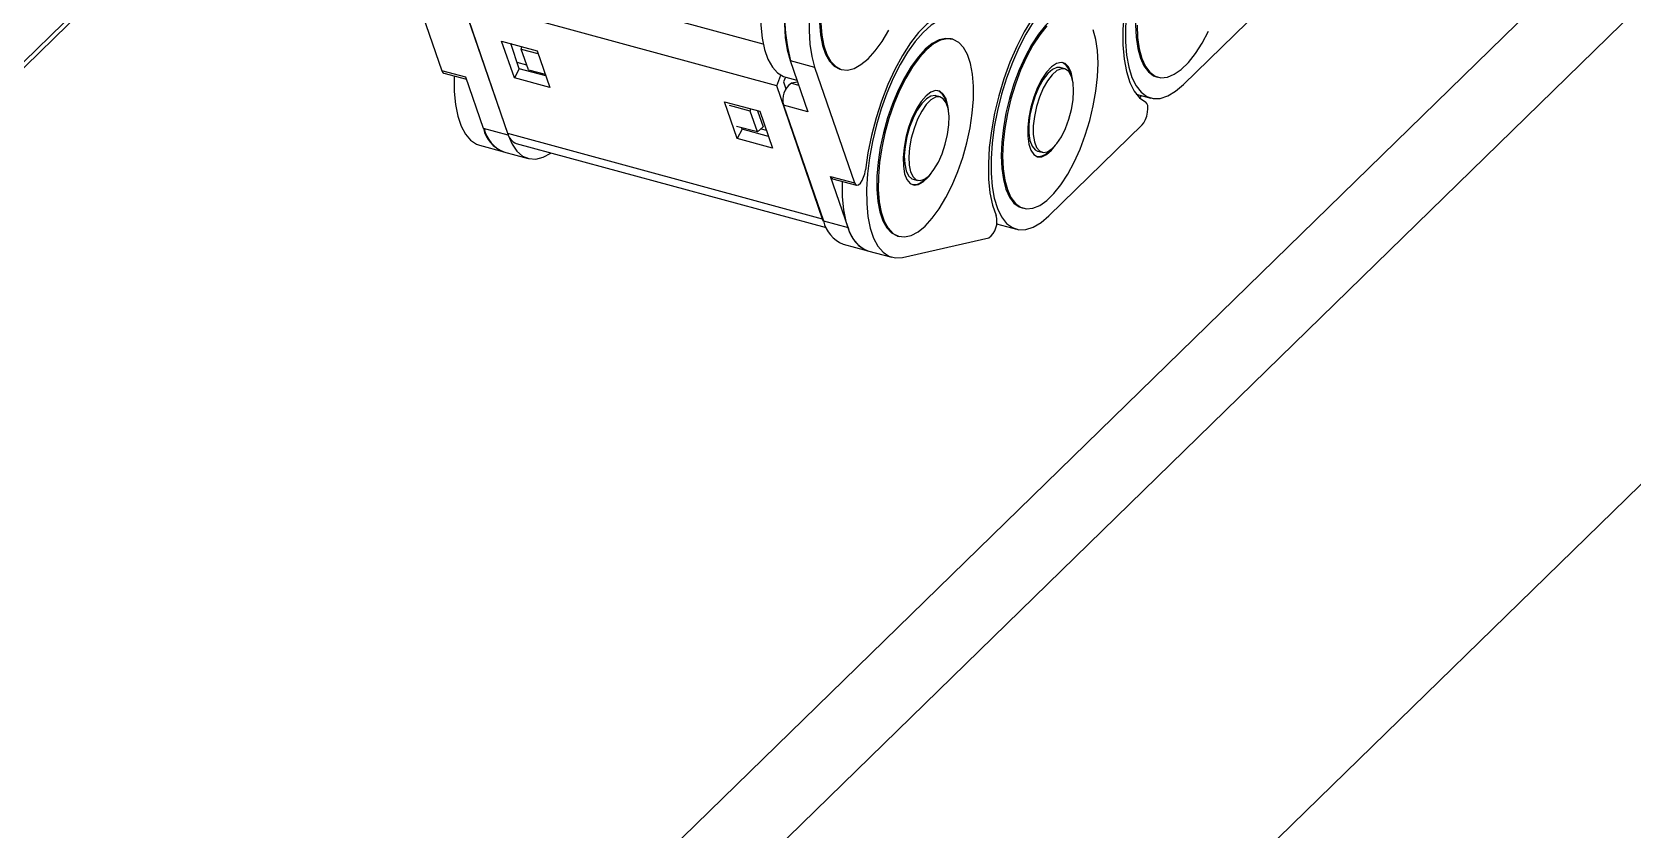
# Model space of a CAD drawing. Header units: millimetres. Extents: x 0 to 3353, y 0 to 2591.
# Drawn here: x 2338.9 to 2593.3, y 1299.6 to 1426.4 of the extents above; entities that cross this region are included whole.
import ezdxf

# ---------------------------------------------------------------- set-up
doc = ezdxf.new("R2010")
doc.units = ezdxf.units.MM
doc.header["$LTSCALE"] = 12

msp = doc.modelspace()

# ---------------------------------------------------------------- linework, layer by layer
at = {"color": 7, "linetype": 'Continuous', "lineweight": 25}
for p, q in [((2837.29, 1683.78), (2339.42, 1197.85)), ((2837.29, 1667.46), (2339.42, 1181.52)), ((2357.2, 1198.87), (2819.51, 1650.1)), ((2357.2, 1122.67), (2819.51, 1573.9)), ((2226.34, 1312.13), (2402.04, 1483.62)), ((2397.72, 1438.61), (2404.05, 1420.21)), ((2455.13, 1424.45), (2409.4, 1436.88)), ((2521.94, 1418.01), (2536.75, 1432.47)), ((2457.28, 1417.83), (2407.23, 1431.44)), ((2414.52, 1410.24), (2407.23, 1431.44)), ((2408.27, 1428.35), (2414.6, 1409.95)), ((2413.55, 1424.93), (2419.17, 1423.4)), ((2415.57, 1419.07), (2413.55, 1424.93)), ((2485.26, 1425.23), (2485.04, 1425.29)), ((2416.36, 1420.53), (2414.99, 1424.54)), ((2416.67, 1423.68), (2416.78, 1424.05)), ((2416.67, 1423.68), (2419.32, 1422.96)), ((2417.81, 1420.38), (2416.67, 1423.68)), ((2419.17, 1423.4), (2421.19, 1417.54)), ((2407.86, 1419.18), (2404.05, 1420.21)), ((2404.37, 1419.84), (2407.97, 1418.86)), ((2416.36, 1420.53), (2415.57, 1419.07)), ((2417.56, 1421.12), (2416.02, 1421.53)), ((2420.55, 1419.4), (2416.36, 1420.53)), ((2417.81, 1420.38), (2420.46, 1419.66)), ((2457.28, 1417.83), (2457.96, 1419.52)), ((2459.41, 1421.85), (2463.3, 1420.79)), ((2459.41, 1421.85), (2462.22, 1413.69)), ((2463.3, 1420.79), (2469.63, 1402.39)), ((2467.37, 1420.48), (2467.59, 1420.42)), ((2503.07, 1420.52), (2502.37, 1420.72)), ((2410.67, 1411.02), (2407.86, 1419.18)), ((2421.19, 1417.54), (2415.57, 1419.07)), ((2464.58, 1396.64), (2457.28, 1417.83)), ((2458.67, 1419.22), (2458.37, 1418.45)), ((2458.37, 1418.45), (2458.75, 1417.33)), ((2458.71, 1419.21), (2460.48, 1418.73)), ((2460.59, 1418.41), (2459.63, 1418.23)), ((2517.68, 1419.26), (2517.9, 1419.2)), ((2450.99, 1409.44), (2448.98, 1415.3)), ((2448.98, 1415.3), (2454.59, 1413.77)), ((2453.07, 1413.79), (2449.77, 1414.69)), ((2458.37, 1414.73), (2464.71, 1396.33)), ((2462.22, 1413.69), (2458.37, 1414.73)), ((2483.29, 1416.05), (2482.58, 1416.24)), ((2514.43, 1416.52), (2516.76, 1415.88)), ((2515.3, 1416.28), (2514.95, 1415.94)), ((2453.07, 1413.79), (2453.17, 1414.16)), ((2454.21, 1410.49), (2453.07, 1413.79)), ((2454.25, 1413.87), (2455.14, 1411.28)), ((2454.59, 1413.77), (2456.61, 1407.92)), ((2414.6, 1409.95), (2410.67, 1411.02)), ((2464.58, 1396.64), (2414.52, 1410.24)), ((2454.21, 1410.49), (2450.91, 1411.38)), ((2451.79, 1410.91), (2450.99, 1409.44)), ((2456.61, 1407.92), (2450.99, 1409.44)), ((2451.79, 1410.91), (2451.7, 1411.17)), ((2455.97, 1409.77), (2451.79, 1410.91)), ((2455.14, 1411.28), (2454.21, 1410.49)), ((2454.8, 1410.99), (2455.63, 1410.77)), ((2500.56, 1397.15), (2515.37, 1411.6)), ((2410.02, 1408.37), (2413.91, 1407.31)), ((2413.82, 1407.34), (2417.75, 1406.27)), ((2415.88, 1408.66), (2465.14, 1395.27)), ((2498.76, 1407.45), (2499.47, 1407.26)), ((2465.83, 1403.42), (2469.63, 1402.39)), ((2468.64, 1395.27), (2465.83, 1403.42)), ((2466.15, 1403.05), (2469.95, 1402.02)), ((2478.97, 1402.97), (2479.68, 1402.78)), ((2464.73, 1396.25), (2464.58, 1396.64)), ((2496.3, 1398.4), (2496.52, 1398.34)), ((2464.71, 1396.33), (2468.64, 1395.27)), ((2492.38, 1395.84), (2492.23, 1395.8)), ((2492.24, 1395.88), (2495.38, 1395.02)), ((2467.86, 1392.65), (2471.79, 1391.58)), ((2471.7, 1391.6), (2475.6, 1390.55)), ((2476.51, 1393.92), (2476.73, 1393.86)), ((2477.29, 1390.53), (2491, 1393.63))]:
    msp.add_line(p, q, dxfattribs=at)
at = {"color": 8, "linetype": 'Continuous', "lineweight": 25}
for p, q in [((2402.19, 1484.71), (2226.16, 1312.89)), ((2459.63, 1418.23), (2460.76, 1417.92))]:
    msp.add_line(p, q, dxfattribs=at)
at = {"color": 7, "linetype": 'Continuous', "lineweight": 25, "flags": 128}
for points in [[(2479.96, 1451.54), (2479.35, 1452.95), (2478.59, 1454.06), (2477.7, 1454.83), (2476.7, 1455.25), (2475.6, 1455.32), (2474.43, 1455.03), (2473.21, 1454.39), (2471.96, 1453.41), (2470.7, 1452.1), (2469.46, 1450.5), (2468.26, 1448.64), (2467.13, 1446.54), (2466.07, 1444.25), (2465.12, 1441.81), (2464.3, 1439.26), (2463.6, 1436.65), (2463.06, 1434.04), (2462.68, 1431.47), (2462.46, 1428.98), (2462.42, 1426.62), (2462.54, 1424.45), (2462.84, 1422.49), (2463.3, 1420.79)], [(2475.89, 1451.84), (2474.97, 1451.93), (2473.91, 1451.68), (2472.81, 1451.08), (2471.68, 1450.14), (2470.55, 1448.9), (2469.44, 1447.37), (2468.39, 1445.59), (2467.4, 1443.6), (2466.51, 1441.44), (2465.73, 1439.16), (2465.09, 1436.82), (2464.59, 1434.47), (2464.25, 1432.15), (2464.07, 1429.92), (2464.06, 1427.83), (2464.23, 1425.93), (2464.55, 1424.25), (2465.04, 1422.85), (2465.67, 1421.73), (2466.43, 1420.95), (2467.32, 1420.5), (2467.37, 1420.48)], [(2521.94, 1451.87), (2520.68, 1450.49), (2519.45, 1448.82), (2518.27, 1446.89), (2517.15, 1444.73), (2516.12, 1442.4), (2515.2, 1439.92), (2514.41, 1437.36), (2513.75, 1434.74), (2513.25, 1432.14), (2512.91, 1429.58), (2512.74, 1427.12), (2512.74, 1424.81), (2512.91, 1422.69), (2513.25, 1420.8), (2513.75, 1419.17), (2514.41, 1417.83), (2515.2, 1416.81), (2516.12, 1416.13), (2517.15, 1415.8), (2518.27, 1415.83), (2519.45, 1416.21), (2520.68, 1416.95), (2521.94, 1418.01)], [(2526.2, 1450.62), (2525.73, 1450.71), (2524.71, 1450.61), (2523.63, 1450.17), (2522.51, 1449.39), (2521.37, 1448.28), (2520.25, 1446.88), (2519.17, 1445.2), (2518.15, 1443.3), (2517.21, 1441.22), (2516.38, 1438.99), (2515.67, 1436.67), (2515.11, 1434.32), (2514.69, 1431.98), (2514.44, 1429.7), (2514.35, 1427.54), (2514.44, 1425.55), (2514.69, 1423.76), (2515.11, 1422.23), (2515.67, 1420.98), (2516.38, 1420.04), (2517.21, 1419.44), (2517.68, 1419.26)], [(2462.14, 1445.21), (2461.23, 1442.86), (2460.4, 1440.32), (2459.71, 1437.71), (2459.17, 1435.1), (2458.79, 1432.52), (2458.57, 1430.04), (2458.53, 1427.68), (2458.65, 1425.51), (2458.95, 1423.55), (2459.41, 1421.85)], [(2515.95, 1442.97), (2514.97, 1440.36), (2514.11, 1437.64), (2513.41, 1434.87), (2512.87, 1432.11), (2512.51, 1429.39), (2512.32, 1426.79), (2512.32, 1424.33), (2512.51, 1422.09), (2512.87, 1420.09), (2513.41, 1418.37), (2514.11, 1416.97), (2514.97, 1415.92), (2515.95, 1415.23)], [(2455.08, 1434.66), (2454.8, 1432.13), (2454.68, 1429.71), (2454.73, 1427.46), (2454.95, 1425.4), (2455.34, 1423.59), (2455.89, 1422.04), (2456.59, 1420.8), (2457.43, 1419.89), (2458.38, 1419.32), (2458.71, 1419.21)], [(2485.04, 1429.64), (2483.81, 1429.37), (2482.51, 1428.71), (2481.19, 1427.69), (2479.85, 1426.33), (2478.54, 1424.64), (2477.26, 1422.66), (2476.06, 1420.44), (2474.94, 1418.01), (2473.94, 1415.41), (2473.07, 1412.71), (2472.34, 1409.94), (2471.78, 1407.17), (2471.39, 1404.45)], [(2500.56, 1431.01), (2499.31, 1429.63), (2498.08, 1427.96), (2496.89, 1426.03), (2495.78, 1423.87), (2494.75, 1421.54), (2493.83, 1419.06), (2493.03, 1416.5), (2492.38, 1413.88), (2491.88, 1411.28), (2491.54, 1408.72), (2491.37, 1406.26), (2491.37, 1403.95), (2491.54, 1401.83), (2491.88, 1399.94), (2492.38, 1398.31), (2493.03, 1396.97), (2493.83, 1395.95), (2494.75, 1395.27), (2495.77, 1394.94), (2496.89, 1394.97), (2498.08, 1395.35), (2499.31, 1396.09), (2500.56, 1397.15)], [(2504.83, 1429.76), (2504.36, 1429.85), (2503.34, 1429.75), (2502.25, 1429.31), (2501.13, 1428.53), (2500, 1427.42), (2498.88, 1426.02), (2497.79, 1424.35), (2496.77, 1422.45), (2495.84, 1420.36), (2495, 1418.13), (2494.3, 1415.81), (2493.73, 1413.46), (2493.32, 1411.12), (2493.06, 1408.84), (2492.98, 1406.68), (2493.06, 1404.69), (2493.32, 1402.9), (2493.73, 1401.37), (2494.3, 1400.12), (2495, 1399.18), (2495.84, 1398.58), (2496.3, 1398.4)], [(2464.28, 1427.77), (2464.45, 1425.87), (2464.77, 1424.19), (2465.26, 1422.79), (2465.89, 1421.67), (2466.66, 1420.89), (2467.54, 1420.44), (2468.51, 1420.34), (2469.57, 1420.59), (2470.67, 1421.19), (2471.8, 1422.13), (2472.93, 1423.37), (2474.04, 1424.9), (2475.1, 1426.68)], [(2484.26, 1428.68), (2483.06, 1428.24), (2481.83, 1427.45), (2480.57, 1426.33), (2479.32, 1424.9), (2478.09, 1423.18), (2476.92, 1421.21), (2475.81, 1419.03), (2474.8, 1416.67), (2473.9, 1414.17), (2473.13, 1411.6), (2472.5, 1408.98), (2472.02, 1406.38), (2471.71, 1403.84), (2471.57, 1401.4), (2471.6, 1399.12), (2471.79, 1397.03), (2472.16, 1395.18), (2472.69, 1393.59), (2473.36, 1392.31), (2474.18, 1391.34), (2475.12, 1390.72), (2476.16, 1390.45), (2477.29, 1390.53)], [(2497.88, 1428.46), (2496.62, 1426.39), (2495.45, 1424.09), (2494.37, 1421.59), (2493.41, 1418.95), (2492.59, 1416.22), (2491.92, 1413.45), (2491.41, 1410.69), (2491.08, 1407.99), (2490.93, 1405.41), (2490.97, 1403), (2491.19, 1400.8), (2491.59, 1398.85), (2492.17, 1397.2)], [(2500.22, 1427.36), (2499.1, 1425.96), (2498.01, 1424.29), (2496.99, 1422.39), (2496.06, 1420.3), (2495.23, 1418.07), (2494.52, 1415.75), (2493.95, 1413.4), (2493.54, 1411.06), (2493.29, 1408.78), (2493.2, 1406.62), (2493.29, 1404.63), (2493.54, 1402.84), (2493.95, 1401.31), (2494.52, 1400.06), (2495.23, 1399.12), (2496.06, 1398.52), (2496.99, 1398.26), (2498.01, 1398.35), (2499.1, 1398.8), (2500.22, 1399.58), (2501.35, 1400.69), (2502.47, 1402.09), (2503.56, 1403.76), (2504.58, 1405.66), (2505.51, 1407.75), (2506.34, 1409.97), (2507.05, 1412.29), (2507.62, 1414.65), (2508.03, 1416.99), (2508.28, 1419.27), (2508.37, 1421.42)], [(2514.58, 1427.48), (2514.66, 1425.49), (2514.91, 1423.7), (2515.33, 1422.17), (2515.89, 1420.92), (2516.6, 1419.98), (2517.43, 1419.38), (2518.37, 1419.12), (2519.39, 1419.21), (2520.47, 1419.66), (2521.59, 1420.44), (2522.73, 1421.55), (2523.85, 1422.95), (2524.93, 1424.62), (2525.95, 1426.52)], [(2485.04, 1425.29), (2484.16, 1425.37), (2483.11, 1425.14), (2482.01, 1424.55), (2480.88, 1423.63), (2479.75, 1422.4), (2478.64, 1420.89), (2477.58, 1419.12), (2476.59, 1417.13), (2475.69, 1414.98), (2474.91, 1412.71), (2474.26, 1410.37), (2473.75, 1408.02), (2473.4, 1405.7), (2473.22, 1403.46), (2473.21, 1401.37), (2473.36, 1399.45), (2473.68, 1397.77), (2474.16, 1396.35), (2474.78, 1395.22), (2475.54, 1394.42), (2476.42, 1393.95), (2476.51, 1393.92)], [(2488.02, 1411.13), (2488.37, 1413.46), (2488.55, 1415.69), (2488.57, 1417.79), (2488.41, 1419.7), (2488.09, 1421.38), (2487.61, 1422.81), (2486.99, 1423.93), (2486.23, 1424.73), (2485.35, 1425.2), (2484.38, 1425.31), (2483.33, 1425.08), (2482.23, 1424.49), (2481.1, 1423.57), (2479.97, 1422.34), (2478.86, 1420.82), (2477.8, 1419.06), (2476.81, 1417.07), (2475.91, 1414.92), (2475.13, 1412.65), (2474.48, 1410.31), (2473.97, 1407.96), (2473.63, 1405.64), (2473.44, 1403.4), (2473.43, 1401.31), (2473.58, 1399.39), (2473.9, 1397.71), (2474.38, 1396.29), (2475, 1395.16), (2475.76, 1394.36), (2476.64, 1393.89), (2477.61, 1393.78), (2478.66, 1394.01), (2479.76, 1394.6), (2480.89, 1395.52), (2482.02, 1396.75), (2483.13, 1398.27), (2484.19, 1400.04), (2485.18, 1402.02), (2486.08, 1404.17), (2486.86, 1406.44), (2487.51, 1408.78), (2488.02, 1411.13)], [(2508.37, 1421.42), (2508.28, 1423.42), (2508.03, 1425.2), (2507.62, 1426.73)], [(2404.05, 1420.21), (2404.22, 1419.93), (2404.37, 1419.84)], [(2504.36, 1418.48), (2504.32, 1418.9), (2504.07, 1420.02), (2503.66, 1420.85), (2503.13, 1421.37), (2502.48, 1421.55), (2501.75, 1421.37), (2500.98, 1420.85), (2500.2, 1420.01), (2499.45, 1418.89), (2498.76, 1417.54), (2498.16, 1416.03), (2497.69, 1414.42), (2497.36, 1412.8), (2497.19, 1411.23), (2497.19, 1409.8), (2497.36, 1408.56), (2497.69, 1407.57), (2498.16, 1406.89), (2498.76, 1406.54), (2499.45, 1406.54), (2500.2, 1406.9), (2500.98, 1407.58), (2501.61, 1408.36)], [(2502.37, 1420.72), (2501.83, 1420.73), (2501.12, 1420.43), (2500.38, 1419.78), (2499.64, 1418.83), (2498.96, 1417.62), (2498.36, 1416.22), (2497.88, 1414.7), (2497.55, 1413.16), (2497.38, 1411.66), (2497.38, 1410.29), (2497.55, 1409.12), (2497.88, 1408.23), (2498.36, 1407.65), (2498.76, 1407.45)], [(2504.48, 1417.02), (2504.39, 1418.3), (2504.14, 1419.33), (2503.73, 1420.08), (2503.19, 1420.49), (2502.54, 1420.54), (2501.83, 1420.24), (2501.09, 1419.59), (2500.35, 1418.64), (2499.67, 1417.43), (2499.07, 1416.03), (2498.59, 1414.51), (2498.26, 1412.96), (2498.08, 1411.46), (2498.08, 1410.1), (2498.26, 1408.93), (2498.59, 1408.04), (2499.07, 1407.46), (2499.67, 1407.22), (2500.35, 1407.35), (2501.08, 1407.83), (2501.83, 1408.63), (2502.54, 1409.72), (2503.19, 1411.03), (2503.73, 1412.5), (2504.14, 1414.04), (2504.39, 1415.58), (2504.48, 1417.02)], [(2405.99, 1419.4), (2405.99, 1419.22), (2406.02, 1416.94), (2406.21, 1414.85), (2406.58, 1413), (2407.11, 1411.42), (2407.78, 1410.13), (2408.6, 1409.17), (2409.54, 1408.54), (2410.02, 1408.37)], [(2484.57, 1414.01), (2484.49, 1414.68), (2484.21, 1415.74), (2483.77, 1416.51), (2483.21, 1416.96), (2482.54, 1417.06), (2481.8, 1416.81), (2481.03, 1416.22), (2480.25, 1415.32), (2479.5, 1414.14), (2478.83, 1412.76), (2478.26, 1411.22), (2477.81, 1409.6), (2477.52, 1407.98), (2477.39, 1406.44), (2477.42, 1405.04), (2477.62, 1403.85), (2477.99, 1402.93), (2478.49, 1402.31), (2479.11, 1402.04), (2479.81, 1402.11), (2480.57, 1402.54), (2481.36, 1403.29), (2481.82, 1403.89)], [(2482.58, 1416.24), (2482.48, 1416.26), (2481.81, 1416.2), (2481.08, 1415.77), (2480.34, 1415.02), (2479.62, 1413.97), (2478.96, 1412.69), (2478.4, 1411.25), (2477.97, 1409.71), (2477.68, 1408.17), (2477.57, 1406.7), (2477.63, 1405.4), (2477.85, 1404.32), (2478.24, 1403.52), (2478.76, 1403.05), (2478.97, 1402.97)], [(2484.45, 1410.09), (2484.65, 1411.6), (2484.68, 1412.99), (2484.54, 1414.2), (2484.23, 1415.14), (2483.77, 1415.78), (2483.19, 1416.07), (2482.52, 1416), (2481.79, 1415.58), (2481.05, 1414.83), (2480.33, 1413.78), (2479.67, 1412.5), (2479.11, 1411.05), (2478.67, 1409.52), (2478.39, 1407.98), (2478.28, 1406.51), (2478.33, 1405.2), (2478.56, 1404.12), (2478.95, 1403.33), (2479.47, 1402.86), (2480.1, 1402.75), (2480.8, 1402.99), (2481.55, 1403.58), (2482.28, 1404.49), (2482.98, 1405.66), (2483.59, 1407.03), (2484.09, 1408.54), (2484.45, 1410.09)], [(2515.37, 1411.6), (2515.66, 1411.96), (2515.91, 1412.45), (2516.12, 1413.02), (2516.25, 1413.62), (2516.3, 1414.18), (2516.27, 1414.67), (2516.15, 1415.03), (2515.95, 1415.23)], [(2414.6, 1409.95), (2415.22, 1408.54), (2415.98, 1407.43), (2416.86, 1406.66), (2417.86, 1406.24), (2418.96, 1406.17), (2420.13, 1406.46), (2421.35, 1407.1), (2421.42, 1407.15)], [(2469.63, 1402.39), (2469.8, 1402.11), (2470.02, 1402.01), (2470.29, 1402.08), (2470.58, 1402.34), (2470.86, 1402.75), (2471.1, 1403.27), (2471.28, 1403.85), (2471.39, 1404.45)], [(2466.15, 1403.05), (2465.99, 1403.14), (2465.83, 1403.42)], [(2467.68, 1402.63), (2467.68, 1402.46), (2467.7, 1400.17), (2467.9, 1398.09), (2468.27, 1396.23), (2468.8, 1394.65), (2469.47, 1393.36), (2470.29, 1392.4), (2471.23, 1391.78), (2471.7, 1391.6)]]:
    msp.add_lwpolyline(points, dxfattribs=at)
at = {"color": 7, "linetype": 'Continuous', "lineweight": 25}
for centre, radius, start, end in [((2484.44, 1428.73), 25.88, 169.1683, 195.473), ((2501.55, 1419.41), 2.42, 8.732, 61.4049), ((2461.45, 1415.6), 3.2, 124.7961, 195.674), ((2481.85, 1414.99), 2.32, 7.5769, 62.56), ((2415.72, 1412.15), 5.18, 192.6178, 248.4638), ((2415.81, 1412.13), 5.18, 192.6591, 248.4226), ((2416.72, 1410.75), 2.25, 192.9166, 248.1651), ((2498.73, 1408.97), 2.39, 267.8993, 321.1458), ((2478.99, 1404.39), 2.29, 266.6496, 322.3954), ((2489, 1396.26), 3.3, 307.2827, 16.5084), ((2469.76, 1397.47), 5.18, 192.6178, 248.4638), ((2473.69, 1396.4), 5.18, 192.6178, 248.4638)]:
    msp.add_arc(centre, radius, start, end, dxfattribs=at)

doc.saveas('drawing.dxf')
